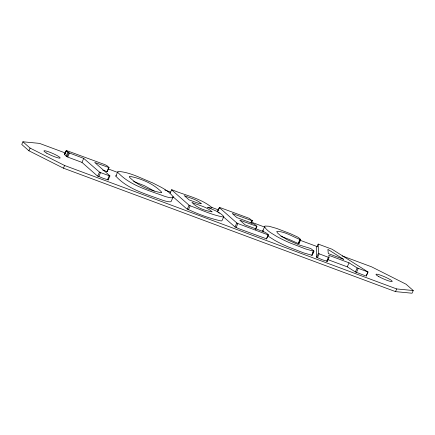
<?xml version="1.0" encoding="UTF-8"?>
<svg xmlns="http://www.w3.org/2000/svg" width="435" height="435" viewBox="0 0 435 435"><rect width="100%" height="100%" fill="white"/><g stroke="black" fill="none" stroke-linecap="round" stroke-linejoin="round"><path stroke-width="0.65" d="M102.742 170.112L107.26 171.613L109.016 167.595L107.38 165.996L105.031 164.696L66.251 150.456L64.494 154.474L66.142 156.078L68.496 157.383L81.97 162.391L97.195 175.794L103.296 178.377L108.174 179.878M108.163 180.008L109.924 175.86L94.699 162.451L109.016 167.595M267.851 235.955L274.686 240.305A22.789 3.056 23.6 0 0 288.133 246.895L303.809 252.942L311.764 255.22L312.129 255.204L313.907 251.033L310.786 248.543L298.916 244.878L287.231 239.739L280.374 235.493L277.361 232.85L276.763 231.404C285.121 231.344 292.733 236.89 300.509 239.642L299.862 238.63L297.774 237.091L290.558 233.753L276.785 228.473L268.993 226.238L264.997 226.042L262.767 230.757L263.398 232.013M312.129 255.204L313.907 251.033M65.576 153.076L39.493 143.381L22.919 141.783L21.75 144.463L28.927 150.782L63.439 168.176L395.507 291.619L412.081 293.217L413.25 290.536L406.072 284.218L371.561 266.824L342.296 255.949M28.927 150.782L30.097 148.101L22.919 141.783M66.49 150.412L64.494 154.474M64.674 154.789L66.43 150.771L66.251 150.456M66.142 156.078L67.898 152.06L66.43 150.771M66.936 156.622L68.692 152.603L67.898 152.06M67.702 157.04L69.459 153.028L68.692 152.603M63.439 168.176L64.608 165.496L396.676 288.938L413.25 290.536M81.97 162.391L83.721 158.373L69.459 153.028M97.728 176.126L99.484 172.113L83.721 158.373M98.81 176.626L100.567 172.608L109.919 175.99M107.01 171.656L108.848 167.285M107.461 179.84L109.218 175.827M115.824 176.142L117.95 171.401C130.076 172.102 141.304 178.475 152.5 182.831C159.781 186.658 168.22 190.008 173.173 196.859L171.064 201.617A24.567 3.29 23.6 0 1 163.462 200.524C146.976 194.363 127.993 189.54 115.824 176.142L116.194 175.419M169.982 193.178L171.814 189.665C185.054 195.402 200.622 198.126 211.943 207.544L211.589 207.974L210.121 207.87L207.549 207.229C213.112 209.887 219.648 211.747 223.813 216.51L222.057 220.529L221.317 220.985C209.365 218.375 197.474 214.02 186.517 208.653L173.043 196.789M187.306 209.224L189.062 205.211L171.488 189.736M188.382 209.817L190.138 205.798L189.062 205.211M219.278 213.215L217.456 211.497L219.544 207.408L249.163 218.31L252.256 220.784L251.256 223.079M219.544 207.408L217.456 211.497M252.256 220.784L232.219 213.509L236.836 217.571L253.094 223.612L255.388 224.862L256.916 226.369L239.772 220.153L245.101 224.846L264.475 232.045L266.785 233.312L268.351 234.846L266.595 238.864L238.701 228.669L235.036 226.967L236.787 222.948L219.213 207.479M236.107 227.559L237.863 223.541L236.787 222.948M251.109 222.791L252.11 220.496M251.011 223.122L252.012 220.828M255.383 229.256L256.786 226.091M255.666 229.24L256.916 226.369M266.329 238.897L268.351 234.846M280.928 236.297L289.112 239.413L298.176 243.491L299.927 239.473M299.019 242.697L299.769 240.979M298.176 243.491L298.753 243.66L300.509 239.642M298.753 243.66L300.726 239.582M312.901 252.441L313.651 250.718M311.764 255.22L313.521 251.207L313.885 251.191M327.696 259.559L347.271 266.834L355.406 271.946L364.851 275.589L366.281 276.024L368.037 272.005L332.035 249.222L318.202 244.078L316.267 248.233L316.637 257.313L322.145 259.733L327.348 261.31M316.637 257.313L318.393 253.295L318.202 244.078M317.403 257.835L319.154 253.822L318.393 253.295M326.603 261.315L328.36 257.297L329.105 257.292L328.822 255.307L349.028 262.816L357.162 267.927L368.037 272.005M327.256 261.451L329.012 257.433M347.271 266.834L349.028 262.816M355.406 271.946L357.162 267.927M356.461 272.43L358.217 268.417M367.657 272.299L366.281 276.024M395.507 291.619L396.676 288.938M173.173 196.859L172.82 197.599A24.567 3.29 23.6 0 1 165.218 196.506C148.732 190.345 129.75 185.522 117.581 172.129M262.767 230.757L263.24 230.061M223.813 216.51L223.073 216.973C211.644 214.933 201.013 209.67 190.138 205.798M313.521 251.207L305.566 248.929L289.889 242.877A22.789 3.056 23.6 0 1 276.442 236.287C272.25 233.541 267.095 231.235 264.524 226.744M268.085 234.878L237.863 223.541M328.36 257.297L319.154 253.822M133.583 181.482L144.273 185.631L154.235 191.079M108.195 168.921L117.738 172.472M164.816 189.97L170.536 192.096M211.888 207.468L218.887 210.072M251.327 222.133L264.687 227.097M300.313 240.337L317.49 246.727M99.484 172.113L100.567 172.608M30.097 148.101L64.608 165.496M235.036 226.967L223.269 216.728M298.769 243.274L298.976 243.6M107.092 171.303L107.26 171.613M266.448 238.576L266.595 238.864M161.439 192.341L160.999 192.678C149.596 190.427 137.868 185.576 129.494 177.279L129.309 176.643L129.76 176.316C141.152 178.573 152.859 183.412 161.238 191.694L161.439 192.341M201.198 203.618L198.8 203.411L189.1 199.91L184.195 195.587C189.829 198.126 196.647 199.225 201.198 203.618M212.03 211.834C204.76 210.556 197.011 208.017 191.906 202.373C198.545 205.396 206.679 206.668 212.03 211.834M343.541 259.276L328.284 253.605L327.903 249.38L343.541 259.276M46.762 153.158A8.847 1.185 23.6 0 0 60.035 158.09A8.847 1.185 23.6 0 0 49.362 152.071A8.847 1.185 23.6 0 0 46.762 153.158M378.825 276.6A8.847 1.185 23.6 0 0 392.098 281.532A8.847 1.185 23.6 0 0 381.43 275.513A8.847 1.185 23.6 0 0 378.825 276.6"/></g></svg>
